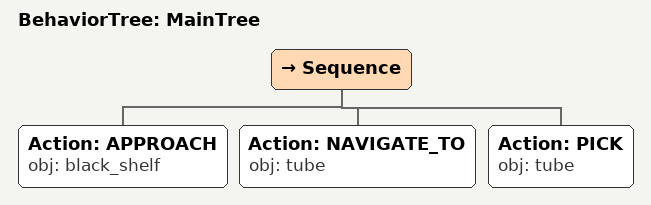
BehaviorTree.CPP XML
<root main_tree_to_execute="MainTree">
  <BehaviorTree ID="MainTree">
    <Sequence>
      <!-- Approach black_shelf -->
      <Action ID="APPROACH" obj="black_shelf" />
      <!-- Navigate to tube -->
      <Action ID="NAVIGATE_TO" obj="tube" />
      <!-- Pick tube -->
      <Action ID="PICK" obj="tube" />
    </Sequence>
  </BehaviorTree>
</root>
